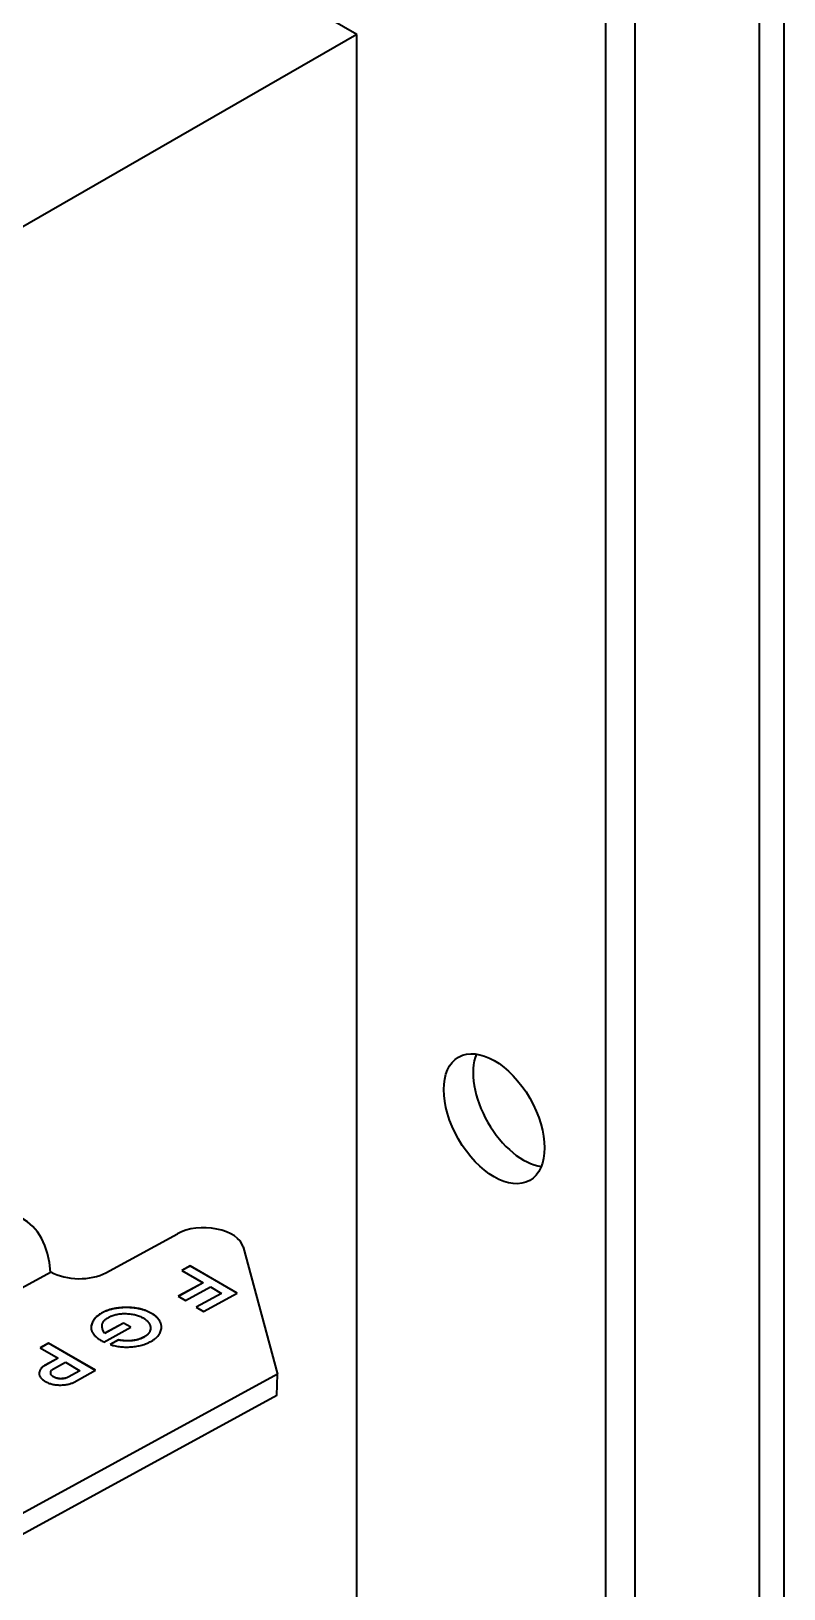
# Model space of a CAD drawing. Header units: millimetres. Extents: x 0 to 4756, y 0 to 3364.
# Drawn here: x 4478.5 to 4507.5, y 2708.9 to 2769.1 of the extents above; entities that cross this region are included whole.
import ezdxf

# ---------------------------------------------------------------- set-up
doc = ezdxf.new("R2010")
doc.units = ezdxf.units.MM
doc.header["$LTSCALE"] = 4
doc.layers.add('가시적인 것(ISO)', color=3, linetype='Continuous', lineweight=40)
doc.layers.add('가시적인 좁은 것(ISO)', color=3, linetype='Continuous', lineweight=35)

msp = doc.modelspace()

# ---------------------------------------------------------------- linework, layer by layer
at = {"layer": '가시적인 것(ISO)'}
for p, q in [((4491.048, 2768.9642), (4438.015, 2799.5039)), ((4507.5416, 2776.6662), (4507.5416, 2629.8347)), ((4500.6647, 2669.4122), (4500.6647, 2773.6289)), ((4501.796, 2666.1552), (4501.796, 2772.9773)), ((4491.048, 2768.9642), (4382.0481, 2706.1953)), ((4491.048, 2693.8749), (4491.048, 2768.9642)), ((4481.3506, 2721.1282), (4484.112, 2722.6354)), ((4486.6554, 2722.1281), (4487.9797, 2717.2116)), ((4484.6087, 2721.3886), (4484.2846, 2721.2117)), ((4484.2846, 2721.2117), (4485.1061, 2720.7386)), ((4484.6087, 2721.3845), (4484.2882, 2721.2096)), ((4486.4248, 2720.3428), (4484.6087, 2721.3886)), ((4484.6087, 2721.3845), (4484.6087, 2721.3886)), ((4486.4211, 2720.3408), (4484.6087, 2721.3845)), ((4476.8633, 2719.8688), (4479.2124, 2721.1509)), ((4479.211, 2721.171), (4479.2296, 2721.1603)), ((4485.1061, 2720.7386), (4484.1487, 2720.216)), ((4485.106, 2720.7344), (4484.1524, 2720.2139)), ((4485.106, 2720.7344), (4485.1061, 2720.7386)), ((4484.1487, 2720.216), (4484.4298, 2720.0542)), ((4484.4298, 2720.0542), (4485.3872, 2720.5767)), ((4485.8196, 2720.3277), (4484.8396, 2719.7928)), ((4485.8195, 2720.3236), (4484.8432, 2719.7907)), ((4485.1206, 2719.631), (4486.4248, 2720.3428)), ((4485.3872, 2720.5767), (4485.8196, 2720.3277)), ((4485.8195, 2720.3236), (4485.8196, 2720.3277)), ((4481.1857, 2719.5648), (4481.1858, 2719.5689)), ((4484.8396, 2719.7928), (4485.1206, 2719.631)), ((4481.2055, 2719.0893), (4481.2056, 2719.0934)), ((4481.2706, 2718.4512), (4482.3192, 2719.0235)), ((4482.038, 2719.1812), (4481.3133, 2718.7856)), ((4482.0381, 2719.1853), (4481.3134, 2718.7898)), ((4482.038, 2719.1812), (4482.0381, 2719.1853)), ((4482.3154, 2719.0214), (4482.038, 2719.1812)), ((4482.3192, 2719.0235), (4482.0381, 2719.1853)), ((4483.0739, 2718.9718), (4483.0739, 2718.976)), ((4479.1408, 2718.4042), (4478.8166, 2718.2273)), ((4478.8166, 2718.2273), (4479.5084, 2717.8289)), ((4479.1407, 2718.4001), (4478.8202, 2718.2252)), ((4479.1407, 2718.4001), (4479.1408, 2718.4042)), ((4480.9531, 2717.3564), (4479.1407, 2718.4001)), ((4480.9568, 2717.3584), (4479.1408, 2718.4042)), ((4481.3133, 2718.7856), (4481.3134, 2718.7898)), ((4481.8451, 2718.5294), (4481.5169, 2718.3503)), ((4481.845, 2718.5253), (4481.5217, 2718.3488)), ((4481.845, 2718.5253), (4481.8451, 2718.5294)), ((4482.8072, 2718.631), (4482.8073, 2718.6351)), ((4479.5083, 2717.8247), (4479.0034, 2717.5492)), ((4479.5084, 2717.8289), (4479.0035, 2717.5533)), ((4479.3326, 2717.4176), (4479.7895, 2717.667)), ((4479.5083, 2717.8247), (4479.5084, 2717.8289)), ((4479.7895, 2717.667), (4480.3516, 2717.3433)), ((4487.9797, 2717.2116), (4474.9027, 2710.0743)), ((4479.0034, 2717.5492), (4479.0035, 2717.5533)), ((4479.2191, 2717.254), (4479.2192, 2717.2581)), ((4479.3332, 2717.1013), (4479.3333, 2717.1055)), ((4480.3515, 2717.3392), (4479.8946, 2717.0898)), ((4479.8946, 2717.0898), (4479.8947, 2717.0939)), ((4480.3516, 2717.3433), (4479.8947, 2717.0939)), ((4480.1278, 2716.9059), (4480.9568, 2717.3584)), ((4480.3515, 2717.3392), (4480.3516, 2717.3433)), ((4487.9614, 2716.3838), (4487.9797, 2717.2116)), ((4487.9614, 2716.3838), (4474.8843, 2709.2464))]:
    msp.add_line(p, q, dxfattribs=at)
msp.add_ellipse((4496.3513, 2727.0767), major_axis=(1.3723, -2.3831), ratio=0.5780931, dxfattribs=at)
for centre, major_axis, ratio, start_param, end_param in [((4497.4827, 2727.7283), (1.3723, -2.3831), 0.5780931, 3.5647204, 5.8600576), ((4497.4827, 2727.7283), (-1.3723, 2.3831), 0.5780931, 0.4231277, 2.7184649), ((4475.5977, 2718.7691), (2.5575, 4.4412), 0.5780931, 5.5675696, 8.5137294), ((4485.1726, 2722.0246), (1.4996, -0.0333), 0.5606382, 0.162989, 2.3688121), ((4480.2899, 2721.739), (1.4996, -0.0333), 0.5606382, 3.9396084, 5.5104047)]:
    msp.add_ellipse(centre, major_axis=major_axis, ratio=ratio, start_param=start_param, end_param=end_param, dxfattribs=at)
for points, knots in [([(4481.1858, 2719.5689), (4481.1596, 2719.5537), (4481.1071, 2719.5231), (4481.0376, 2719.4718), (4480.9761, 2719.4162), (4480.9224, 2719.356), (4480.8767, 2719.2913), (4480.8392, 2719.2221), (4480.8092, 2719.1484), (4480.7906, 2719.0844), (4480.7811, 2719.0315), (4480.7796, 2718.9915), (4480.7825, 2718.9518), (4480.7908, 2718.9122), (4480.8037, 2718.8727), (4480.8215, 2718.8334), (4480.8445, 2718.7943), (4480.8719, 2718.7553), (4480.9052, 2718.7167), (4480.9423, 2718.678), (4480.9849, 2718.6397), (4481.0321, 2718.6014), (4481.0845, 2718.5634), (4481.1418, 2718.5256), (4481.2038, 2718.4878), (4481.2481, 2718.4635), (4481.2706, 2718.4512)], [0, 0, 0, 0, 0.0511772, 0.10259, 0.1551747, 0.2091206, 0.2646312, 0.3225597, 0.3826544, 0.4457876, 0.4778553, 0.5096396, 0.5411429, 0.5726743, 0.6042201, 0.6363986, 0.6685913, 0.7017014, 0.7353112, 0.769685, 0.8052825, 0.841591, 0.87934, 0.9181997, 0.9584655, 1, 1, 1, 1]), ([(4481.1857, 2719.5648), (4481.1595, 2719.5495), (4481.107, 2719.5189), (4481.0375, 2719.4677), (4480.976, 2719.412), (4480.9223, 2719.3518), (4480.8766, 2719.2871), (4480.8391, 2719.218), (4480.8091, 2719.1443), (4480.7905, 2719.0803), (4480.782, 2719.0327), (4480.7806, 2719.0113), (4480.7803, 2719.0034)], [0, 0, 0, 0, 0.05117717, 0.10258999, 0.15517471, 0.20912061, 0.26463122, 0.32255965, 0.38265442, 0.44578765, 0.47785534, 0.49684357, 0.49684357, 0.49684357, 0.49684357]), ([(4483.1177, 2719.5522), (4483.1012, 2719.5615), (4483.0688, 2719.58), (4483.0165, 2719.6053), (4482.9645, 2719.6298), (4482.9099, 2719.6517), (4482.8548, 2719.6725), (4482.7973, 2719.6908), (4482.7392, 2719.7078), (4482.6795, 2719.7231), (4482.6184, 2719.7364), (4482.5558, 2719.748), (4482.4921, 2719.7579), (4482.4267, 2719.7658), (4482.3603, 2719.7725), (4482.2922, 2719.7767), (4482.223, 2719.7798), (4482.1295, 2719.7807), (4482.0139, 2719.7784), (4481.879, 2719.7682), (4481.7492, 2719.7517), (4481.625, 2719.728), (4481.5063, 2719.6975), (4481.3934, 2719.66), (4481.285, 2719.6162), (4481.2191, 2719.5821), (4481.1857, 2719.5648)], [0, 0, 0, 0, 0.0322889, 0.0637758, 0.0951475, 0.1258937, 0.1564652, 0.1868326, 0.2171771, 0.2471502, 0.2776276, 0.3079059, 0.3385657, 0.3695023, 0.4008495, 0.4324621, 0.4649301, 0.4978326, 0.563156, 0.6266167, 0.688701, 0.7500593, 0.8113142, 0.8728746, 0.9355935, 1, 1, 1, 1]), ([(4483.1178, 2719.5563), (4483.1013, 2719.5657), (4483.0688, 2719.5842), (4483.0166, 2719.6094), (4482.9646, 2719.6339), (4482.91, 2719.6558), (4482.8549, 2719.6766), (4482.7974, 2719.6949), (4482.7393, 2719.7119), (4482.6796, 2719.7272), (4482.6185, 2719.7405), (4482.5559, 2719.7521), (4482.4921, 2719.7621), (4482.4268, 2719.7699), (4482.3604, 2719.7766), (4482.2923, 2719.7808), (4482.2231, 2719.784), (4482.1296, 2719.7849), (4482.014, 2719.7826), (4481.8791, 2719.7723), (4481.7493, 2719.7558), (4481.6251, 2719.7322), (4481.5064, 2719.7017), (4481.3935, 2719.6641), (4481.2851, 2719.6204), (4481.2192, 2719.5862), (4481.1858, 2719.5689)], [0, 0, 0, 0, 0.0322889, 0.0637758, 0.0951475, 0.1258937, 0.1564652, 0.1868326, 0.2171771, 0.2471502, 0.2776276, 0.3079059, 0.3385657, 0.3695023, 0.4008495, 0.4324621, 0.4649301, 0.4978326, 0.563156, 0.6266167, 0.688701, 0.7500593, 0.8113142, 0.8728746, 0.9355935, 1, 1, 1, 1]), ([(4481.3134, 2718.7898), (4481.3046, 2718.8007), (4481.2868, 2718.8227), (4481.265, 2718.8572), (4481.2464, 2718.8929), (4481.2311, 2718.9301), (4481.2199, 2718.9686), (4481.2111, 2719.0085), (4481.2069, 2719.0498), (4481.2045, 2719.0922), (4481.2084, 2719.1349), (4481.2211, 2719.1769), (4481.2419, 2719.2179), (4481.2708, 2719.2579), (4481.3076, 2719.297), (4481.3524, 2719.3351), (4481.4056, 2719.3722), (4481.4461, 2719.3952), (4481.4669, 2719.407)], [0, 0, 0, 0, 0.053188, 0.107053, 0.1621864, 0.2187919, 0.2767315, 0.3362687, 0.3980572, 0.4617143, 0.5260266, 0.5894067, 0.6531643, 0.7180315, 0.7843224, 0.8530499, 0.9247458, 1, 1, 1, 1]), ([(4481.4669, 2719.407), (4481.4905, 2719.4194), (4481.537, 2719.4435), (4481.6133, 2719.4743), (4481.6926, 2719.4997), (4481.7753, 2719.5201), (4481.8613, 2719.5351), (4481.9506, 2719.5448), (4482.0432, 2719.5493), (4482.138, 2719.5482), (4482.2325, 2719.5428), (4482.3242, 2719.5324), (4482.4124, 2719.518), (4482.4966, 2719.4991), (4482.5771, 2719.4758), (4482.6534, 2719.448), (4482.7265, 2719.4161), (4482.771, 2719.3917), (4482.7936, 2719.3794)], [0, 0, 0, 0, 0.0664032, 0.1304741, 0.1928706, 0.2541929, 0.3155554, 0.3769588, 0.4398294, 0.5045903, 0.5693148, 0.6322519, 0.6935845, 0.7544062, 0.8145796, 0.8754125, 0.9368296, 1, 1, 1, 1]), ([(4483.0884, 2718.4733), (4483.1202, 2718.4915), (4483.1829, 2718.5276), (4483.2638, 2718.5871), (4483.3337, 2718.6494), (4483.3913, 2718.7151), (4483.4368, 2718.7841), (4483.4699, 2718.8564), (4483.491, 2718.9318), (4483.4986, 2718.9966), (4483.4992, 2719.0489), (4483.4961, 2719.0879), (4483.4897, 2719.126), (4483.4802, 2719.1634), (4483.4678, 2719.2002), (4483.4519, 2719.2363), (4483.4324, 2719.2716), (4483.4108, 2719.3064), (4483.3847, 2719.34), (4483.3563, 2719.3732), (4483.3252, 2719.4058), (4483.2896, 2719.4372), (4483.252, 2719.4684), (4483.2097, 2719.4982), (4483.1661, 2719.5282), (4483.134, 2719.5469), (4483.1178, 2719.5563)], [0, 0, 0, 0, 0.0644097, 0.1271318, 0.1886952, 0.2499531, 0.3113145, 0.3734019, 0.4369964, 0.5023231, 0.5352272, 0.5675323, 0.5993177, 0.630488, 0.6614262, 0.6920875, 0.7225639, 0.7528413, 0.7830227, 0.8131581, 0.843527, 0.8741001, 0.9048478, 0.936221, 0.9677095, 1, 1, 1, 1]), ([(4483.4987, 2719.0207), (4483.4988, 2719.0288), (4483.4987, 2719.0499), (4483.4961, 2719.0837), (4483.4896, 2719.1219), (4483.4801, 2719.1593), (4483.4677, 2719.1961), (4483.4518, 2719.2322), (4483.4323, 2719.2675), (4483.4107, 2719.3022), (4483.3846, 2719.3359), (4483.3562, 2719.369), (4483.3251, 2719.4016), (4483.2895, 2719.4331), (4483.2519, 2719.4643), (4483.2096, 2719.4941), (4483.166, 2719.524), (4483.1339, 2719.5427), (4483.1177, 2719.5522)], [0.51499649, 0.51499649, 0.51499649, 0.51499649, 0.5352272, 0.56753231, 0.59931765, 0.63048805, 0.66142618, 0.69208749, 0.72256393, 0.75284128, 0.78302271, 0.81315811, 0.84352701, 0.87410007, 0.90484775, 0.93622105, 0.96770947, 1, 1, 1, 1]), ([(4481.3133, 2718.7856), (4481.3045, 2718.7966), (4481.2867, 2718.8186), (4481.2649, 2718.853), (4481.2463, 2718.8888), (4481.231, 2718.9259), (4481.2198, 2718.9645), (4481.211, 2719.0043), (4481.2068, 2719.0456), (4481.2052, 2719.0741), (4481.2055, 2719.0888), (4481.2055, 2719.0893)], [0, 0, 0, 0, 0.05318797, 0.10705303, 0.16218644, 0.21879193, 0.27673147, 0.3362687, 0.39805718, 0.46171431, 0.46383702, 0.46383702, 0.46383702, 0.46383702]), ([(4482.7936, 2719.3794), (4482.8146, 2719.3666), (4482.8563, 2719.3413), (4482.9104, 2719.3), (4482.957, 2719.2568), (4482.9965, 2719.2115), (4483.0271, 2719.1637), (4483.0509, 2719.1141), (4483.0668, 2719.0623), (4483.0742, 2719.009), (4483.0746, 2718.9555), (4483.0641, 2718.9035), (4483.0455, 2718.8533), (4483.0165, 2718.8054), (4482.9785, 2718.7593), (4482.9306, 2718.7156), (4482.8744, 2718.6734), (4482.8299, 2718.648), (4482.8073, 2718.6351)], [0, 0, 0, 0, 0.0622821, 0.1231378, 0.1831044, 0.2433566, 0.303669, 0.3653625, 0.428382, 0.4934379, 0.5587387, 0.6218939, 0.6837285, 0.7453156, 0.8068302, 0.8693084, 0.9335098, 1, 1, 1, 1]), ([(4483.0739, 2718.9718), (4483.0737, 2718.9649), (4483.0723, 2718.9405), (4483.064, 2718.8994), (4483.0454, 2718.8492), (4483.0164, 2718.8012), (4482.9784, 2718.7552), (4482.9305, 2718.7115), (4482.8743, 2718.6693), (4482.8299, 2718.6439), (4482.8072, 2718.631)], [0.53337332, 0.53337332, 0.53337332, 0.53337332, 0.5587387, 0.62189388, 0.68372852, 0.7453156, 0.80683019, 0.86930842, 0.93350979, 1, 1, 1, 1]), ([(4481.5169, 2718.3503), (4481.5491, 2718.3407), (4481.613, 2718.3217), (4481.7125, 2718.299), (4481.8129, 2718.2806), (4481.9147, 2718.267), (4482.018, 2718.2587), (4482.1226, 2718.255), (4482.2286, 2718.2564), (4482.3349, 2718.2623), (4482.4403, 2718.273), (4482.5431, 2718.2882), (4482.6429, 2718.3074), (4482.7387, 2718.3318), (4482.8316, 2718.3604), (4482.9212, 2718.3934), (4483.0077, 2718.4309), (4483.0613, 2718.4591), (4483.0884, 2718.4733)], [0, 0, 0, 0, 0.06337491, 0.12543469, 0.18646074, 0.24723348, 0.30772991, 0.36883335, 0.43075957, 0.49370599, 0.55688092, 0.61942401, 0.68145798, 0.74342203, 0.80592764, 0.86934691, 0.93400538, 1, 1, 1, 1]), ([(4482.8072, 2718.631), (4482.7894, 2718.6216), (4482.7542, 2718.6031), (4482.6979, 2718.5785), (4482.6399, 2718.5573), (4482.5812, 2718.5384), (4482.5201, 2718.5236), (4482.4577, 2718.5115), (4482.3937, 2718.5028), (4482.3285, 2718.4973), (4482.2635, 2718.4944), (4482.1995, 2718.4926), (4482.1368, 2718.4935), (4482.0756, 2718.4959), (4482.0157, 2718.5002), (4481.9575, 2718.5065), (4481.9005, 2718.5148), (4481.8635, 2718.5218), (4481.845, 2718.5253)], [0, 0, 0, 0, 0.0717245, 0.1410461, 0.2083725, 0.2739109, 0.3384558, 0.4021973, 0.4658079, 0.5295445, 0.5929872, 0.6545463, 0.7146613, 0.7738578, 0.8313458, 0.8883451, 0.9440704, 1, 1, 1, 1]), ([(4482.8073, 2718.6351), (4482.7895, 2718.6257), (4482.7543, 2718.6072), (4482.698, 2718.5826), (4482.64, 2718.5614), (4482.5813, 2718.5426), (4482.5202, 2718.5277), (4482.4578, 2718.5156), (4482.3938, 2718.507), (4482.3286, 2718.5014), (4482.2636, 2718.4985), (4482.1996, 2718.4967), (4482.1369, 2718.4977), (4482.0757, 2718.5), (4482.0158, 2718.5043), (4481.9576, 2718.5107), (4481.9006, 2718.5189), (4481.8636, 2718.5259), (4481.8451, 2718.5294)], [0, 0, 0, 0, 0.0717245, 0.1410461, 0.2083725, 0.2739109, 0.3384558, 0.4021973, 0.4658079, 0.5295445, 0.5929872, 0.6545463, 0.7146613, 0.7738578, 0.8313458, 0.8883451, 0.9440704, 1, 1, 1, 1]), ([(4479.0035, 2717.5533), (4478.9865, 2717.5435), (4478.9526, 2717.5241), (4478.9092, 2717.4917), (4478.8715, 2717.4574), (4478.8395, 2717.4211), (4478.8143, 2717.3824), (4478.795, 2717.3418), (4478.7819, 2717.2991), (4478.7749, 2717.2549), (4478.7744, 2717.2101), (4478.7831, 2717.166), (4478.7995, 2717.1231), (4478.825, 2717.0818), (4478.8573, 2717.0414), (4478.8996, 2717.0028), (4478.9487, 2716.9649), (4478.9872, 2716.9417), (4479.0068, 2716.9299)], [0, 0, 0, 0, 0.0599797, 0.1189684, 0.1774737, 0.2364003, 0.296069, 0.3568691, 0.4192894, 0.4843266, 0.5493834, 0.6128954, 0.6753061, 0.7377181, 0.800338, 0.8647518, 0.9311207, 1, 1, 1, 1]), ([(4479.0034, 2717.5492), (4478.9864, 2717.5394), (4478.9526, 2717.52), (4478.9091, 2717.4876), (4478.8714, 2717.4533), (4478.8394, 2717.4169), (4478.8142, 2717.3783), (4478.7949, 2717.3377), (4478.7818, 2717.295), (4478.7763, 2717.2606), (4478.7752, 2717.2405), (4478.775, 2717.2354)], [0, 0, 0, 0, 0.05997973, 0.1189684, 0.17747374, 0.2364003, 0.29606904, 0.35686909, 0.4192894, 0.48432662, 0.5063703, 0.5063703, 0.5063703, 0.5063703]), ([(4479.3333, 2717.1055), (4479.3235, 2717.1114), (4479.3043, 2717.123), (4479.2797, 2717.1419), (4479.2586, 2717.1613), (4479.243, 2717.1817), (4479.23, 2717.2025), (4479.2226, 2717.2242), (4479.2187, 2717.2464), (4479.2195, 2717.2762), (4479.2275, 2717.3123), (4479.2508, 2717.3522), (4479.284, 2717.3884), (4479.3164, 2717.4079), (4479.3326, 2717.4176)], [0, 0, 0, 0, 0.06892712, 0.13534213, 0.19989235, 0.26282739, 0.32580046, 0.3888875, 0.45208829, 0.51828663, 0.64687838, 0.76694859, 0.88344347, 1, 1, 1, 1]), ([(4479.3332, 2717.1013), (4479.3234, 2717.1072), (4479.3042, 2717.1188), (4479.2796, 2717.1378), (4479.2586, 2717.1572), (4479.243, 2717.1776), (4479.2299, 2717.1984), (4479.2225, 2717.22), (4479.2192, 2717.2386), (4479.219, 2717.2499), (4479.2191, 2717.254)], [0, 0, 0, 0, 0.06892712, 0.13534213, 0.19989235, 0.26282739, 0.32580046, 0.3888875, 0.45208829, 0.48698904, 0.48698904, 0.48698904, 0.48698904]), ([(4479.8946, 2717.0898), (4479.8767, 2717.081), (4479.841, 2717.0635), (4479.7765, 2717.0453), (4479.7055, 2717.033), (4479.6416, 2717.0291), (4479.5888, 2717.0287), (4479.5493, 2717.0318), (4479.5107, 2717.0367), (4479.4731, 2717.0448), (4479.4362, 2717.0549), (4479.4007, 2717.068), (4479.3658, 2717.0833), (4479.3443, 2717.0952), (4479.3332, 2717.1013)], [0, 0, 0, 0, 0.1150066, 0.2295155, 0.3472984, 0.4728017, 0.5370583, 0.6000093, 0.6628955, 0.7257167, 0.7906769, 0.8573373, 0.9266507, 1, 1, 1, 1]), ([(4479.8947, 2717.0939), (4479.8768, 2717.0852), (4479.8411, 2717.0677), (4479.7766, 2717.0494), (4479.7055, 2717.0371), (4479.6417, 2717.0332), (4479.5889, 2717.0328), (4479.5494, 2717.036), (4479.5108, 2717.0409), (4479.4732, 2717.049), (4479.4363, 2717.059), (4479.4008, 2717.0721), (4479.3659, 2717.0875), (4479.3444, 2717.0994), (4479.3333, 2717.1055)], [0, 0, 0, 0, 0.1150066, 0.2295155, 0.3472984, 0.4728017, 0.5370583, 0.6000093, 0.6628955, 0.7257167, 0.7906769, 0.8573373, 0.9266507, 1, 1, 1, 1]), ([(4479.0068, 2716.9299), (4479.0278, 2716.9183), (4479.0689, 2716.8957), (4479.1361, 2716.8664), (4479.2053, 2716.8415), (4479.2773, 2716.8214), (4479.3521, 2716.8064), (4479.429, 2716.7952), (4479.5086, 2716.7898), (4479.5894, 2716.7883), (4479.6693, 2716.7912), (4479.7466, 2716.7972), (4479.8201, 2716.8063), (4479.8896, 2716.8195), (4479.9551, 2716.8359), (4480.0171, 2716.8555), (4480.0753, 2716.8787), (4480.1102, 2716.8968), (4480.1278, 2716.9059)], [0, 0, 0, 0, 0.0699093, 0.1369333, 0.2020856, 0.2653293, 0.3283129, 0.3914448, 0.4552738, 0.5206696, 0.5857721, 0.6484933, 0.7092381, 0.7681229, 0.8263842, 0.8838105, 0.9416087, 1, 1, 1, 1])]:
    msp.add_open_spline(points, degree=3, knots=knots, dxfattribs=at)
at = {"layer": '가시적인 좁은 것(ISO)'}
for p, q in [((4506.6044, 2628.5317), (4506.6044, 2775.3632)), ((4483.1177, 2719.5522), (4483.1178, 2719.5563))]:
    msp.add_line(p, q, dxfattribs=at)

doc.saveas('drawing.dxf')
